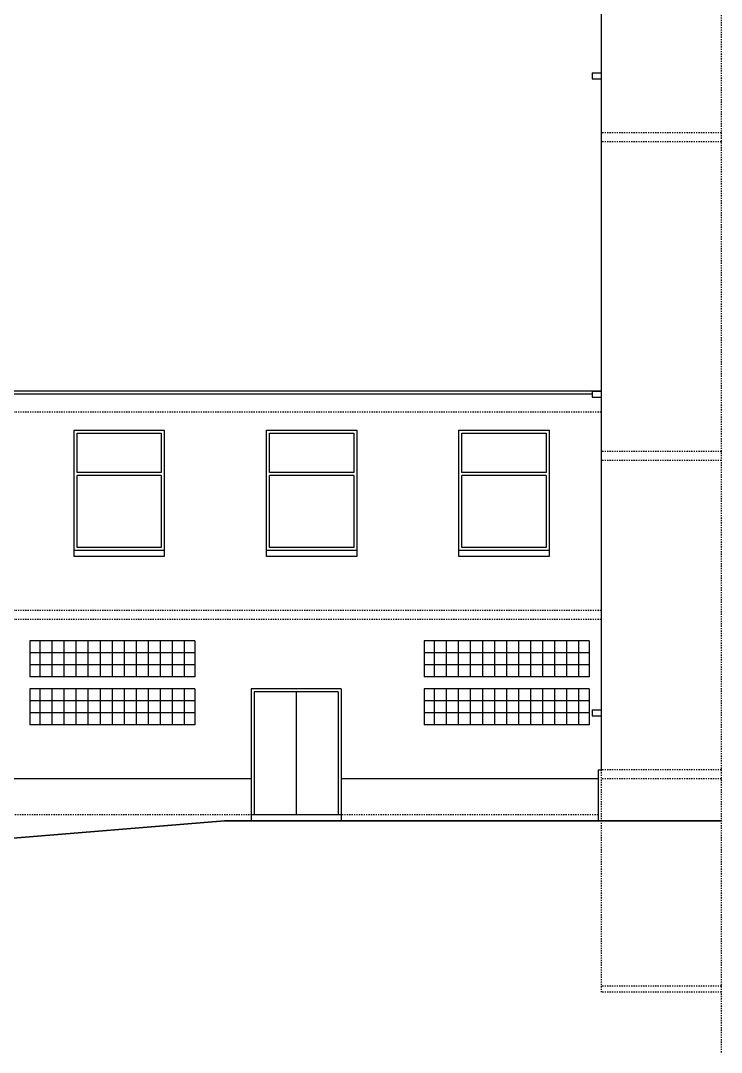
# Model space of a CAD drawing. Header units: inches. Extents: x -72385 to 39588, y -6525 to 66685.
# Drawn here: x 32941 to 34107, y 23156 to 24873 of the extents above; entities that cross this region are included whole.
import ezdxf

# ---------------------------------------------------------------- set-up
doc = ezdxf.new("R2010")
doc.units = ezdxf.units.IN
doc.header["$MEASUREMENT"] = 0
doc.linetypes.add('Hidden', pattern=[0.4, 0.2, -0.2])
for name, color, linetype, lineweight in [('Фасади Разрези дебело', 7, 'Continuous', 35), ('Фасади Разрези пунктир', 253, 'Hidden', 25), ('Фасади Разрези средно', 252, 'Continuous', 30), ('Фасади Разрези тънко', 253, 'Continuous', 25)]:
    doc.layers.add(name, color=color, linetype=linetype, lineweight=lineweight)

msp = doc.modelspace()

# ---------------------------------------------------------------- linework, layer by layer
at = {"layer": 'Фасади Разрези дебело', "ltscale": 10}
msp.add_line((32791.6, 23500.9), (33280.6, 23540.9), dxfattribs=at)
at = {"layer": 'Фасади Разрези дебело', "ltscale": 10, "extrusion": (1.22465e-16, 1, -2.22045e-16)}
msp.add_line((34106.9, 23540.9), (33280.6, 23540.9), dxfattribs=at)
at = {"layer": 'Фасади Разрези пунктир', "ltscale": 10}
for p, q in [((34106.9, 23155.9), (34106.9, 25945.9)), ((33906.9, 23625.9), (33906.9, 23255.9))]:
    msp.add_line(p, q, dxfattribs=at)
at = {"layer": 'Фасади Разрези пунктир', "ltscale": 10, "extrusion": (-1.2091e-15, 1, -2.22045e-16)}
for p, q in [((34106.9, 24685.9), (33906.9, 24685.9)), ((34106.9, 24670.9), (33906.9, 24670.9)), ((34106.9, 24155.9), (33906.9, 24155.9)), ((34106.9, 24140.9), (33906.9, 24140.9)), ((34106.9, 23625.9), (33906.9, 23625.9)), ((34106.9, 23610.9), (33906.9, 23610.9)), ((34106.9, 23265.9), (33906.9, 23265.9)), ((34106.9, 23255.9), (33906.9, 23255.9))]:
    msp.add_line(p, q, dxfattribs=at)
at = {"layer": 'Фасади Разрези пунктир', "ltscale": 10, "extrusion": (1.22465e-16, 1, -2.22045e-16)}
for p, q in [((33906.9, 24220.9), (32611.6, 24220.9)), ((33906.9, 23890.9), (32611.7, 23890.9)), ((33906.9, 23875.9), (32611.7, 23875.9)), ((33901.9, 23550.9), (32616.7, 23550.9))]:
    msp.add_line(p, q, dxfattribs=at)
at = {"layer": 'Фасади Разрези средно', "ltscale": 10}
for p, q in [((33906.9, 25840.9), (33906.9, 23625.9)), ((33901.9, 23625.9), (33901.9, 23540.9)), ((33901.9, 23625.9), (33906.9, 23625.9))]:
    msp.add_line(p, q, dxfattribs=at)
at = {"layer": 'Фасади Разрези средно', "ltscale": 10, "extrusion": (1.22465e-16, 1, -2.22045e-16)}
msp.add_line((33906.9, 24255.9), (32611.6, 24255.9), dxfattribs=at)
at = {"layer": 'Фасади Разрези тънко', "ltscale": 10, "extrusion": (-1.7544e-13, 1, -2.22045e-16)}
for p, q in [((33891.9, 24785.9), (33906.9, 24785.9)), ((33891.9, 24775.9), (33906.9, 24775.9)), ((33891.9, 24255.9), (33906.9, 24255.9)), ((33891.9, 24245.9), (33906.9, 24245.9)), ((33891.9, 23725.9), (33906.9, 23725.9)), ((33891.9, 23715.9), (33906.9, 23715.9))]:
    msp.add_line(p, q, dxfattribs=at)
at = {"layer": 'Фасади Разрези тънко', "ltscale": 10}
for p, q in [((33891.9, 24785.9), (33891.9, 24775.9)), ((33891.9, 24255.9), (33891.9, 24245.9)), ((33030.3, 24190.9), (33180.3, 24190.9)), ((33030.3, 23990.9), (33030.3, 24190.9)), ((33180.3, 24190.9), (33180.3, 23990.9)), ((33350.3, 24190.9), (33500.3, 24190.9)), ((33350.3, 23990.9), (33350.3, 24190.9)), ((33500.3, 24190.9), (33500.3, 23990.9)), ((33670.3, 24190.9), (33820.3, 24190.9)), ((33670.3, 23990.9), (33670.3, 24190.9)), ((33820.3, 24190.9), (33820.3, 23990.9)), ((33035.3, 24185.9), (33175.3, 24185.9)), ((33035.3, 24120.9), (33035.3, 24185.9)), ((33175.3, 24185.9), (33175.3, 24120.9)), ((33355.3, 24185.9), (33495.3, 24185.9)), ((33355.3, 24120.9), (33355.3, 24185.9)), ((33495.3, 24185.9), (33495.3, 24120.9)), ((33675.3, 24185.9), (33815.3, 24185.9)), ((33675.3, 24120.9), (33675.3, 24185.9)), ((33815.3, 24185.9), (33815.3, 24120.9)), ((33175.3, 24120.9), (33035.3, 24120.9)), ((33495.3, 24120.9), (33355.3, 24120.9)), ((33815.3, 24120.9), (33675.3, 24120.9)), ((33175.3, 24115.9), (33035.3, 24115.9)), ((33035.3, 23995.9), (33035.3, 24115.9)), ((33175.3, 24115.9), (33175.3, 23995.9)), ((33495.3, 24115.9), (33355.3, 24115.9)), ((33355.3, 23995.9), (33355.3, 24115.9)), ((33495.3, 24115.9), (33495.3, 23995.9)), ((33815.3, 24115.9), (33675.3, 24115.9)), ((33675.3, 23995.9), (33675.3, 24115.9)), ((33815.3, 24115.9), (33815.3, 23995.9)), ((33180.3, 23990.9), (33030.3, 23990.9)), ((33030.3, 23980.9), (33030.3, 23990.9)), ((33175.3, 23995.9), (33035.3, 23995.9)), ((33180.3, 23990.9), (33180.3, 23980.9)), ((33500.3, 23990.9), (33350.3, 23990.9)), ((33350.3, 23980.9), (33350.3, 23990.9)), ((33495.3, 23995.9), (33355.3, 23995.9)), ((33500.3, 23990.9), (33500.3, 23980.9)), ((33820.3, 23990.9), (33670.3, 23990.9)), ((33670.3, 23980.9), (33670.3, 23990.9)), ((33815.3, 23995.9), (33675.3, 23995.9)), ((33820.3, 23990.9), (33820.3, 23980.9)), ((33180.3, 23980.9), (33030.3, 23980.9)), ((33500.3, 23980.9), (33350.3, 23980.9)), ((33820.3, 23980.9), (33670.3, 23980.9)), ((32956.3, 23840.9), (32956.3, 23780.9)), ((32973.3, 23840.9), (32973.3, 23780.9)), ((32993.3, 23840.9), (32993.3, 23780.9)), ((33013.3, 23840.9), (33013.3, 23780.9)), ((33033.3, 23840.9), (33033.3, 23780.9)), ((33053.3, 23840.9), (33053.3, 23780.9)), ((33073.3, 23840.9), (33073.3, 23780.9)), ((33093.3, 23840.9), (33093.3, 23780.9)), ((33113.3, 23840.9), (33113.3, 23780.9)), ((33133.3, 23840.9), (33133.3, 23780.9)), ((33153.3, 23840.9), (33153.3, 23780.9)), ((33173.3, 23840.9), (33173.3, 23780.9)), ((33193.3, 23840.9), (33193.3, 23780.9)), ((33213.3, 23840.9), (33213.3, 23780.9)), ((33231.3, 23840.9), (33231.3, 23780.9)), ((33612.3, 23840.9), (33612.3, 23780.9)), ((33629.3, 23840.9), (33629.3, 23780.9)), ((33649.3, 23840.9), (33649.3, 23780.9)), ((33669.3, 23840.9), (33669.3, 23780.9)), ((33689.3, 23840.9), (33689.3, 23780.9)), ((33709.3, 23840.9), (33709.3, 23780.9)), ((33729.3, 23840.9), (33729.3, 23780.9)), ((33749.3, 23840.9), (33749.3, 23780.9)), ((33769.3, 23840.9), (33769.3, 23780.9)), ((33789.3, 23840.9), (33789.3, 23780.9)), ((33809.3, 23840.9), (33809.3, 23780.9)), ((33829.3, 23840.9), (33829.3, 23780.9)), ((33849.3, 23840.9), (33849.3, 23780.9)), ((33869.3, 23840.9), (33869.3, 23780.9)), ((33886.9, 23840.9), (33886.9, 23780.9)), ((32956.3, 23760.9), (32956.3, 23700.9)), ((32973.3, 23760.9), (32973.3, 23700.9)), ((32993.3, 23760.9), (32993.3, 23700.9)), ((33013.3, 23760.9), (33013.3, 23700.9)), ((33033.3, 23760.9), (33033.3, 23700.9)), ((33053.3, 23760.9), (33053.3, 23700.9)), ((33073.3, 23760.9), (33073.3, 23700.9)), ((33093.3, 23760.9), (33093.3, 23700.9)), ((33113.3, 23760.9), (33113.3, 23700.9)), ((33133.3, 23760.9), (33133.3, 23700.9)), ((33153.3, 23760.9), (33153.3, 23700.9)), ((33173.3, 23760.9), (33173.3, 23700.9)), ((33193.3, 23760.9), (33193.3, 23700.9)), ((33213.3, 23760.9), (33213.3, 23700.9)), ((33231.3, 23760.9), (33231.3, 23700.9)), ((33324.5, 23760.9), (33324.5, 23540.9)), ((33474.5, 23760.9), (33474.5, 23540.9)), ((33612.3, 23760.9), (33612.3, 23700.9)), ((33629.3, 23760.9), (33629.3, 23700.9)), ((33649.3, 23760.9), (33649.3, 23700.9)), ((33669.3, 23760.9), (33669.3, 23700.9)), ((33689.3, 23760.9), (33689.3, 23700.9)), ((33709.3, 23760.9), (33709.3, 23700.9)), ((33729.3, 23760.9), (33729.3, 23700.9)), ((33749.3, 23760.9), (33749.3, 23700.9)), ((33769.3, 23760.9), (33769.3, 23700.9)), ((33789.3, 23760.9), (33789.3, 23700.9)), ((33809.3, 23760.9), (33809.3, 23700.9)), ((33829.3, 23760.9), (33829.3, 23700.9)), ((33849.3, 23760.9), (33849.3, 23700.9)), ((33869.3, 23760.9), (33869.3, 23700.9)), ((33886.9, 23760.9), (33886.9, 23700.9)), ((33329.5, 23755.9), (33329.5, 23550.9)), ((33399.5, 23755.9), (33399.5, 23550.9)), ((33469.5, 23755.9), (33469.5, 23550.9)), ((33891.9, 23725.9), (33891.9, 23715.9))]:
    msp.add_line(p, q, dxfattribs=at)
at = {"layer": 'Фасади Разрези тънко', "ltscale": 10, "extrusion": (1.22465e-16, 1, -2.22045e-16)}
msp.add_line((33891.9, 24250.9), (32611.6, 24250.9), dxfattribs=at)
at = {"layer": 'Фасади Разрези тънко', "ltscale": 10, "extrusion": (-1.2091e-15, 1, -2.22045e-16)}
for p, q in [((33231.3, 23840.9), (32956.3, 23840.9)), ((33886.9, 23840.9), (33612.3, 23840.9)), ((33231.3, 23820.9), (32956.3, 23820.9)), ((33886.9, 23820.9), (33612.3, 23820.9)), ((33231.3, 23800.9), (32956.3, 23800.9)), ((33886.9, 23800.9), (33612.3, 23800.9)), ((33231.3, 23780.9), (32956.3, 23780.9)), ((33886.9, 23780.9), (33612.3, 23780.9)), ((33231.3, 23760.9), (32956.3, 23760.9)), ((33474.5, 23760.9), (33324.5, 23760.9)), ((33886.9, 23760.9), (33612.3, 23760.9)), ((33469.5, 23755.9), (33329.5, 23755.9)), ((33231.3, 23740.9), (32956.3, 23740.9)), ((33886.9, 23740.9), (33612.3, 23740.9)), ((33231.3, 23720.9), (32956.3, 23720.9)), ((33886.9, 23720.9), (33612.3, 23720.9)), ((33231.3, 23700.9), (32956.3, 23700.9)), ((33886.9, 23700.9), (33612.3, 23700.9)), ((33324.5, 23610.9), (32616.7, 23610.9)), ((33901.9, 23610.9), (33474.5, 23610.9)), ((33474.5, 23550.9), (33324.5, 23550.9))]:
    msp.add_line(p, q, dxfattribs=at)

doc.saveas('drawing.dxf')
